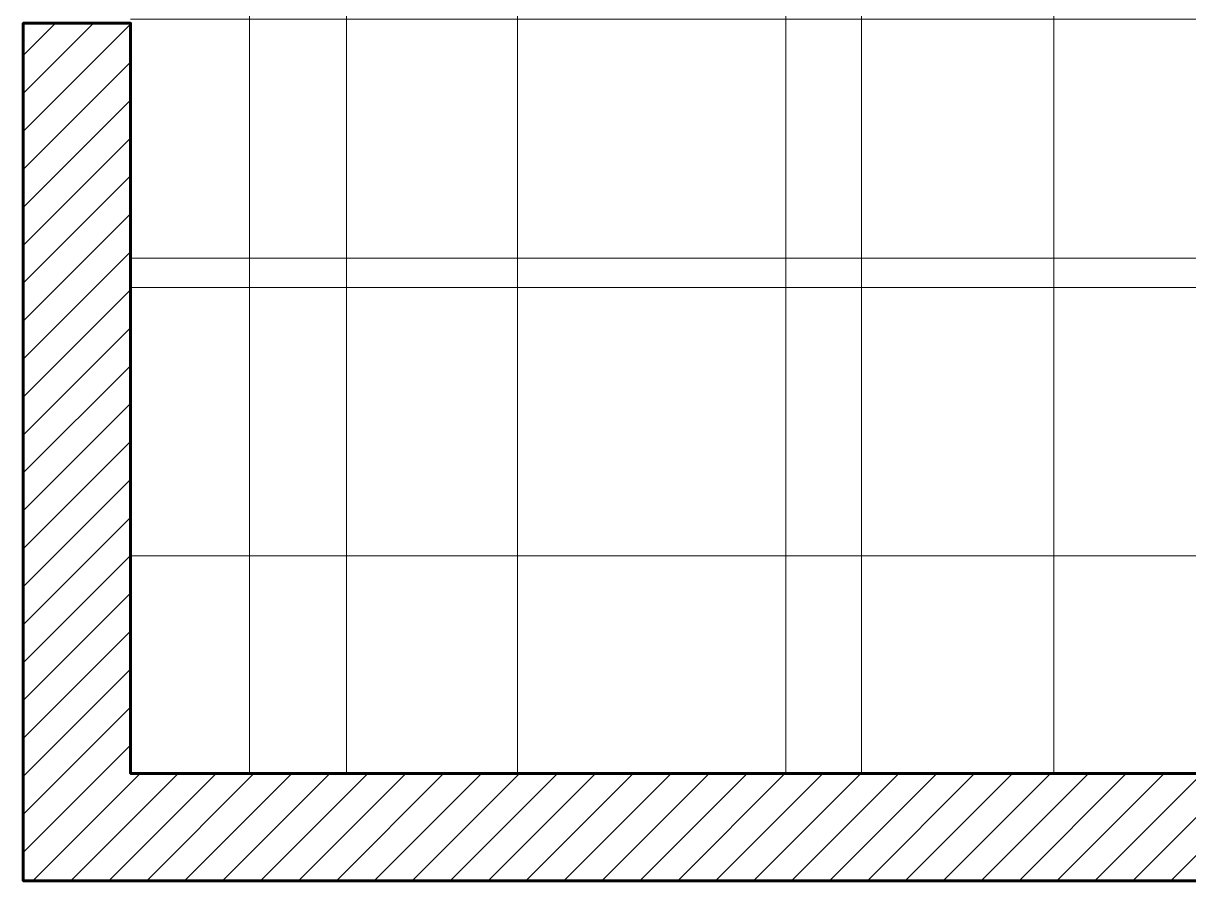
# Model space of a CAD drawing. Extents: x -566 to 72611, y -487 to 32334.
# Drawn here: x -5 to 49.3, y -10 to 29.9 of the extents above; entities that cross this region are included whole.
import ezdxf

# ---------------------------------------------------------------- set-up
doc = ezdxf.new("R2010")
doc.units = 0
doc.header["$LTSCALE"] = 0.5
doc.header["$MEASUREMENT"] = 0
for name, color, linetype, lineweight in [('ceilling', 141, 'CONTINUOUS', 18), ('hatch', 253, 'CONTINUOUS', 5), ('walls', 191, 'CONTINUOUS', 60)]:
    doc.layers.add(name, color=color, linetype=linetype, lineweight=lineweight)
doc.layers.add('floor', color=7, linetype='CONTINUOUS', lineweight=5, true_color=0xcfcfcf)

msp = doc.modelspace()

# ---------------------------------------------------------------- hatches: boundary and pattern name
at = {"layer": 'floor'}
h = msp.add_hatch(dxfattribs=at)
h.set_pattern_fill('ANSI37', color=256, scale=100, angle=45)
h.set_pattern_definition([(90, (243.028, 267.632), (-12.5, 9e-16), []), (180, (243.028, 267.632), (-9e-16, -12.5), [])])
h.paths.add_polyline_path([(253.46925, 349.5), (154.11744, 349.5), (154.11744, 348.5), (101.14781, 348.5), (101.14781, 349.5), (0, 349.5), (0, 344.5), (36, 344.5, -0.33835703), (0, 308.66941), (0, 308.5), (0, 173.75), (253.46925, 173.75)])
h.paths.add_polyline_path([(36, 344.5), (0, 344.5), (0, 308.66941, 0.33835703)], flags=17)
h.paths.add_polyline_path([(253.46925, 173.75), (0, 173.75), (0, 173.74997), (0, 169.75), (253.46925, 169.75)])
h.paths.add_polyline_path([(253.46925, 169.75), (0, 169.75), (0, 149.21137), (36, 149.21137, -0.33835703), (0, 113.38078), (0, 113.21137), (0, 29.94998), (0, -5), (253.46925, -5)])
h.paths.add_polyline_path([(36, 149.21137), (0, 149.21137), (0, 113.38078, 0.33835703)], flags=17)
h.paths.add_polyline_path([(575.25, 169.75), (510, 169.75), (474.75, 169.75), (327.5, 169.75), (285.46925, 169.75), (285.46925, 165.75), (253.46925, 165.75), (253.46925, -5), (263.99725, -5), (263.99725, 95.99051), (287, 95.99051), (287, 97.5), (292, 97.5), (292, -5), (341.25, -5), (341.25, 13.02988), (341.25012, 15.02988), (346.24839, 15.02988, 0.36108524), (374.08728, 41.24999), (346.25012, 41.24999), (346.25012, 42.99999), (341.25, 42.99999), (341.25, 44.99999), (341.25, 97.5), (357.75, 97.5), (405.75, 97.5), (575.25, 97.5)])
at = {"layer": 'hatch'}
h = msp.add_hatch(dxfattribs=at)
h.set_pattern_fill('ANSI31', color=256, scale=10, style=0)
h.set_pattern_definition([(45, (243.0277, 267.6315), (-0.8838835, 0.8838835), [])])
h.paths.add_polyline_path([(341.25, -5), (0, -5), (0, 29.94998), (-5, 29.94998), (-5, -10), (346.25, -10), (346.25025, 13.02988), (341.25, 13.02988)])

# ---------------------------------------------------------------- linework, layer by layer
at = {"layer": 'ceilling'}
for p, q in [((10.06343, 169.75), (10.06343, -5)), ((34.06343, 169.75), (34.06343, -5)), ((0, 19), (341.25006, 19))]:
    msp.add_line(p, q, dxfattribs=at)
at = {"layer": 'walls'}
msp.add_lwpolyline([(341.25, -5), (0, -5), (0, 29.94998), (-5, 29.94998), (-5, -10), (346.25, -10), (346.25025, 13.02988), (341.25, 13.02988), (341.25, -5)], dxfattribs=at)

doc.saveas('drawing.dxf')
